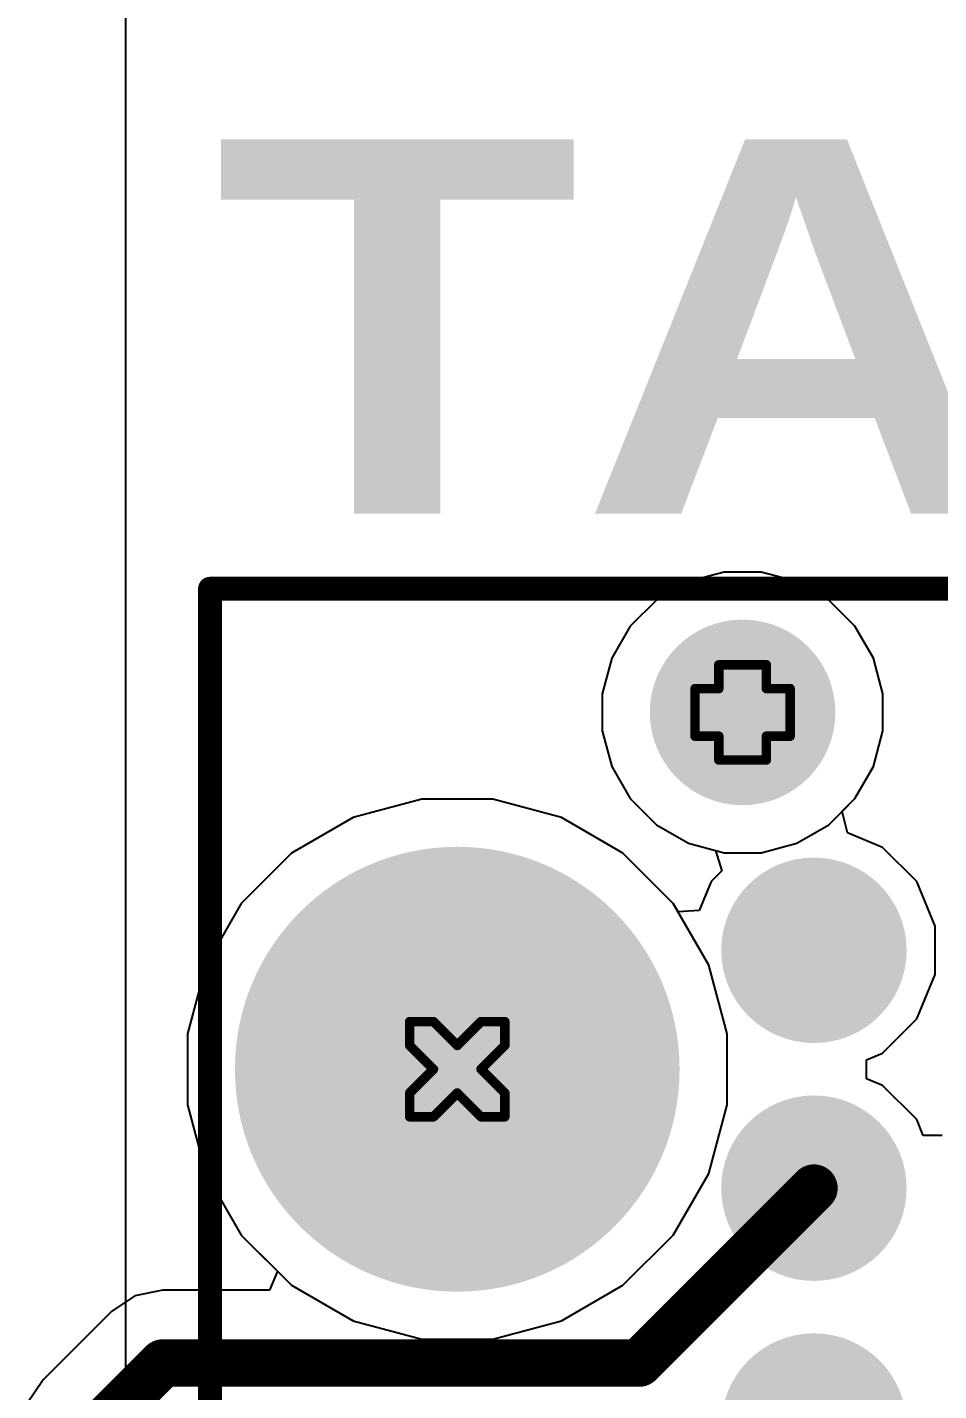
# Model space of a CAD drawing. Header units: inches. Extents: x -5 to 5328, y -4 to 5281.
# Drawn here: x 8.57 to 13.44, y 56.13 to 63.4 of the extents above; entities that cross this region are included whole.
import ezdxf

# ---------------------------------------------------------------- set-up
doc = ezdxf.new("R2010")
doc.units = ezdxf.units.IN
for name, color, linetype in [('Bottom Layer', 5, 'Continuous'), ('Bottom Solder', 6, 'Continuous'), ('Drill Drawing', 1, 'Continuous'), ('Layer 1', 16, 'Continuous'), ('Layer 2', 76, 'Continuous'), ('Pad Holes', 156, 'Continuous'), ('Top Layer', 1, 'Continuous'), ('Top Overlay', 2, 'Continuous'), ('Top Paste', 8, 'Continuous'), ('Top Solder', 216, 'Continuous')]:
    doc.layers.add(name, color=color, linetype=linetype)
doc.styles.add('Arial Black_Bold', font='', dxfattribs={"height": 0.2})
doc.styles.get('Arial Black_Bold').set_extended_font_data('Arial Black', bold=True)

# ---------------------------------------------------------------- blocks, each defined once
blk = doc.blocks.new('TC2030_IDC__133')
at = {"layer": 'Bottom Solder'}
h = blk.add_hatch(color=6, dxfattribs=at)
edge = h.paths.add_edge_path()
edge.add_arc((-2.54, 2.54), 0.1016, 0, 360)
h = blk.add_hatch(color=6, dxfattribs=at)
edge = h.paths.add_edge_path()
edge.add_arc((0.635, 2.54), 0.1016, 0, 360)
h = blk.add_hatch(color=6, dxfattribs=at)
edge = h.paths.add_edge_path()
edge.add_arc((2.54, 1.016), 0.1016, 0, 360)
h = blk.add_hatch(color=6, dxfattribs=at)
edge = h.paths.add_edge_path()
edge.add_arc((-2.54, 0), 0.1016, 0, 360)
h = blk.add_hatch(color=6, dxfattribs=at)
edge = h.paths.add_edge_path()
edge.add_arc((2.54, -1.016), 0.1016, 0, 360)
h = blk.add_hatch(color=6, dxfattribs=at)
edge = h.paths.add_edge_path()
edge.add_arc((-2.54, -2.54), 0.1016, 0, 360)
h = blk.add_hatch(color=6, dxfattribs=at)
edge = h.paths.add_edge_path()
edge.add_arc((0.635, -2.54), 0.1016, 0, 360)
at = {"layer": 'Pad Holes'}
h = blk.add_hatch(color=7, dxfattribs=at)
edge = h.paths.add_edge_path()
edge.add_arc((-2.54, 2.54), 1.1875, 0, 360)
h = blk.add_hatch(color=7, dxfattribs=at)
edge = h.paths.add_edge_path()
edge.add_arc((0.635, 2.54), 1.1875, 0, 360)
h = blk.add_hatch(color=7, dxfattribs=at)
edge = h.paths.add_edge_path()
edge.add_arc((2.54, 1.016), 0.4955, 0, 360)
h = blk.add_hatch(color=7, dxfattribs=at)
edge = h.paths.add_edge_path()
edge.add_arc((-2.54, 0), 0.4955, 0, 360)
h = blk.add_hatch(color=7, dxfattribs=at)
edge = h.paths.add_edge_path()
edge.add_arc((2.54, -1.016), 0.4955, 0, 360)
h = blk.add_hatch(color=7, dxfattribs=at)
edge = h.paths.add_edge_path()
edge.add_arc((-2.54, -2.54), 1.1875, 0, 360)
h = blk.add_hatch(color=7, dxfattribs=at)
edge = h.paths.add_edge_path()
edge.add_arc((0.635, -2.54), 1.1875, 0, 360)
at = {"layer": 'Top Layer'}
h = blk.add_hatch(color=1, dxfattribs=at)
edge = h.paths.add_edge_path()
edge.add_arc((-1.27, 0.635), 0.3935, 0, 360)
h = blk.add_hatch(color=1, dxfattribs=at)
edge = h.paths.add_edge_path()
edge.add_arc((0, 0.635), 0.3935, 0, 360)
h = blk.add_hatch(color=1, dxfattribs=at)
edge = h.paths.add_edge_path()
edge.add_arc((1.27, 0.635), 0.3935, 0, 360)
h = blk.add_hatch(color=1, dxfattribs=at)
edge = h.paths.add_edge_path()
edge.add_arc((-1.27, -0.635), 0.3935, 0, 360)
h = blk.add_hatch(color=1, dxfattribs=at)
edge = h.paths.add_edge_path()
edge.add_arc((-1.27, -0.635), 0.3935, 0, 360)
h = blk.add_hatch(color=1, dxfattribs=at)
edge = h.paths.add_edge_path()
edge.add_arc((0, -0.635), 0.3935, 0, 360)
h = blk.add_hatch(color=1, dxfattribs=at)
edge = h.paths.add_edge_path()
edge.add_arc((1.27, -0.635), 0.3935, 0, 360)
at = {"layer": 'Top Paste'}
h = blk.add_hatch(color=8, dxfattribs=at)
edge = h.paths.add_edge_path()
edge.add_arc((-1.27, 0.635), 0.3935, 0, 360)
h = blk.add_hatch(color=8, dxfattribs=at)
edge = h.paths.add_edge_path()
edge.add_arc((0, 0.635), 0.3935, 0, 360)
h = blk.add_hatch(color=8, dxfattribs=at)
edge = h.paths.add_edge_path()
edge.add_arc((1.27, 0.635), 0.3935, 0, 360)
h = blk.add_hatch(color=8, dxfattribs=at)
edge = h.paths.add_edge_path()
edge.add_arc((-1.27, -0.635), 0.3935, 0, 360)
h = blk.add_hatch(color=8, dxfattribs=at)
edge = h.paths.add_edge_path()
edge.add_arc((-1.27, -0.635), 0.3935, 0, 360)
h = blk.add_hatch(color=8, dxfattribs=at)
edge = h.paths.add_edge_path()
edge.add_arc((0, -0.635), 0.3935, 0, 360)
h = blk.add_hatch(color=8, dxfattribs=at)
edge = h.paths.add_edge_path()
edge.add_arc((1.27, -0.635), 0.3935, 0, 360)
at = {"layer": 'Top Solder'}
h = blk.add_hatch(color=216, dxfattribs=at)
edge = h.paths.add_edge_path()
edge.add_arc((-2.54, 2.54), 0.1016, 0, 360)
h = blk.add_hatch(color=216, dxfattribs=at)
edge = h.paths.add_edge_path()
edge.add_arc((0.635, 2.54), 0.1016, 0, 360)
h = blk.add_hatch(color=216, dxfattribs=at)
edge = h.paths.add_edge_path()
edge.add_arc((-1.27, 0.635), 0.4951, 0, 360)
h = blk.add_hatch(color=216, dxfattribs=at)
edge = h.paths.add_edge_path()
edge.add_arc((0, 0.635), 0.4951, 0, 360)
h = blk.add_hatch(color=216, dxfattribs=at)
edge = h.paths.add_edge_path()
edge.add_arc((1.27, 0.635), 0.4951, 0, 360)
h = blk.add_hatch(color=216, dxfattribs=at)
edge = h.paths.add_edge_path()
edge.add_arc((2.54, 1.016), 0.1016, 0, 360)
h = blk.add_hatch(color=216, dxfattribs=at)
edge = h.paths.add_edge_path()
edge.add_arc((-2.54, 0), 0.1016, 0, 360)
h = blk.add_hatch(color=216, dxfattribs=at)
edge = h.paths.add_edge_path()
edge.add_arc((-1.27, -0.635), 0.4951, 0, 360)
h = blk.add_hatch(color=216, dxfattribs=at)
edge = h.paths.add_edge_path()
edge.add_arc((-1.27, -0.635), 0.4951, 0, 360)
h = blk.add_hatch(color=216, dxfattribs=at)
edge = h.paths.add_edge_path()
edge.add_arc((0, -0.635), 0.4951, 0, 360)
h = blk.add_hatch(color=216, dxfattribs=at)
edge = h.paths.add_edge_path()
edge.add_arc((1.27, -0.635), 0.4951, 0, 360)
h = blk.add_hatch(color=216, dxfattribs=at)
edge = h.paths.add_edge_path()
edge.add_arc((2.54, -1.016), 0.1016, 0, 360)
h = blk.add_hatch(color=216, dxfattribs=at)
edge = h.paths.add_edge_path()
edge.add_arc((-2.54, -2.54), 0.1016, 0, 360)
h = blk.add_hatch(color=216, dxfattribs=at)
edge = h.paths.add_edge_path()
edge.add_arc((0.635, -2.54), 0.1016, 0, 360)
at = {"layer": 'Top Overlay'}
for points in [[(-3.8608, 3.8608, 0.127, 0.127, 0), (-3.8608, -3.8608, 0.127, 0.127, 0)], [(-3.8608, 3.8608, 0.127, 0.127, 0), (3.2004, 3.8608, 0.127, 0.127, 0)], [(3.2004, 3.8608, 0.127, 0.127, 0), (3.2004, -3.8608, 0.127, 0.127, 0)], [(-1.27, -1.1684, 0.127, 0.127, 0), (-1.397, -1.2954, 0.127, 0.127, 0)], [(-1.27, -1.1684, 0.127, 0.127, 0), (-1.143, -1.2954, 0.127, 0.127, 0)], [(-1.397, -1.2954, 0.127, 0.127, 0), (-1.143, -1.2954, 0.127, 0.127, 0)], [(-3.8608, -3.8608, 0.127, 0.127, 0), (3.2004, -3.8608, 0.127, 0.127, 0)]]:
    blk.add_lwpolyline(points, format="xyseb", dxfattribs=at)
for points in [[(-3.8925, 3.8608, 0.0635, 0.0635, 1), (-3.8291, 3.8608, 0.0635, 0.0635, 1)], [(-3.8925, 3.8608, 0.0635, 0.0635, 1), (-3.8291, 3.8608, 0.0635, 0.0635, 1)], [(3.1686, 3.8608, 0.0635, 0.0635, 1), (3.2321, 3.8608, 0.0635, 0.0635, 1)], [(3.1686, 3.8608, 0.0635, 0.0635, 1), (3.2321, 3.8608, 0.0635, 0.0635, 1)], [(-1.3017, -1.1684, 0.0635, 0.0635, 1), (-1.2383, -1.1684, 0.0635, 0.0635, 1)], [(-1.3017, -1.1684, 0.0635, 0.0635, 1), (-1.2383, -1.1684, 0.0635, 0.0635, 1)], [(-1.4287, -1.2954, 0.0635, 0.0635, 1), (-1.3653, -1.2954, 0.0635, 0.0635, 1)], [(-1.4287, -1.2954, 0.0635, 0.0635, 1), (-1.3653, -1.2954, 0.0635, 0.0635, 1)], [(-1.1748, -1.2954, 0.0635, 0.0635, 1), (-1.1113, -1.2954, 0.0635, 0.0635, 1)], [(-1.1748, -1.2954, 0.0635, 0.0635, 1), (-1.1113, -1.2954, 0.0635, 0.0635, 1)], [(-3.8925, -3.8608, 0.0635, 0.0635, 1), (-3.8291, -3.8608, 0.0635, 0.0635, 1)], [(-3.8925, -3.8608, 0.0635, 0.0635, 1), (-3.8291, -3.8608, 0.0635, 0.0635, 1)], [(3.1686, -3.8608, 0.0635, 0.0635, 1), (3.2321, -3.8608, 0.0635, 0.0635, 1)], [(3.1686, -3.8608, 0.0635, 0.0635, 1), (3.2321, -3.8608, 0.0635, 0.0635, 1)]]:
    blk.add_lwpolyline(points, format="xyseb", close=True, dxfattribs=at)

msp = doc.modelspace()

# ---------------------------------------------------------------- linework, layer by layer
at = {"layer": 'Bottom Layer'}
for p, q in [((12.297, 60.496), (12.1063, 60.4449)), ((12.4943, 60.496), (12.297, 60.496)), ((12.6849, 60.4449), (12.4943, 60.496)), ((12.1063, 60.4449), (11.9354, 60.3463)), ((12.8558, 60.3463), (12.6849, 60.4449)), ((11.9354, 60.3463), (11.7959, 60.2067)), ((12.9954, 60.2067), (12.8558, 60.3463)), ((11.7959, 60.2067), (11.6972, 60.0358)), ((13.0941, 60.0358), (12.9954, 60.2067)), ((11.6972, 60.0358), (11.6461, 59.8452)), ((13.1451, 59.8452), (13.0941, 60.0358)), ((11.6461, 59.8452), (11.6461, 59.6478)), ((13.1451, 59.6478), (13.1451, 59.8452)), ((11.6461, 59.6478), (11.6972, 59.4572)), ((13.0941, 59.4572), (13.1451, 59.6478)), ((11.6972, 59.4572), (11.7959, 59.2863)), ((12.9954, 59.2863), (13.0941, 59.4572)), ((10.6819, 59.283), (10.3152, 59.1848)), ((11.0614, 59.283), (10.6819, 59.283)), ((11.428, 59.1848), (11.0614, 59.283)), ((11.7959, 59.2863), (11.9354, 59.1468)), ((12.8558, 59.1468), (12.9954, 59.2863)), ((10.3152, 59.1848), (9.9865, 58.995)), ((11.7567, 58.995), (11.428, 59.1848)), ((11.9354, 59.1468), (12.1063, 59.0481)), ((12.6849, 59.0481), (12.8558, 59.1468)), ((12.1063, 59.0481), (12.297, 58.997)), ((12.4943, 58.997), (12.6849, 59.0481)), ((9.9865, 58.995), (9.7182, 58.7266)), ((12.0251, 58.7266), (11.7567, 58.995)), ((12.297, 58.997), (12.4943, 58.997)), ((9.7182, 58.7266), (9.5284, 58.3979)), ((12.2149, 58.3979), (12.0251, 58.7266)), ((9.5284, 58.3979), (9.4301, 58.0313)), ((12.3131, 58.0313), (12.2149, 58.3979)), ((9.4301, 58.0313), (9.4301, 57.6517)), ((12.3131, 57.6517), (12.3131, 58.0313)), ((9.4301, 57.6517), (9.5284, 57.2851)), ((12.2149, 57.2851), (12.3131, 57.6517)), ((9.5284, 57.2851), (9.7182, 56.9564)), ((12.0251, 56.9564), (12.2149, 57.2851)), ((9.7182, 56.9564), (9.9865, 56.688)), ((11.7567, 56.688), (12.0251, 56.9564)), ((9.9865, 56.688), (10.3152, 56.4983)), ((11.428, 56.4983), (11.7567, 56.688)), ((10.3152, 56.4983), (10.6819, 56.4)), ((11.0614, 56.4), (11.428, 56.4983)), ((10.6819, 56.4), (11.0614, 56.4))]:
    msp.add_line(p, q, dxfattribs=at)
at = {"layer": 'Drill Drawing'}
for points in [[(12.2686, 59.8735, 0.0508, 0.0508, 0), (12.2686, 60.0005, 0.0508, 0.0508, 0)], [(12.2686, 60.0005, 0.0508, 0.0508, 0), (12.5226, 60.0005, 0.0508, 0.0508, 0)], [(12.5226, 59.8735, 0.0508, 0.0508, 0), (12.5226, 60.0005, 0.0508, 0.0508, 0)], [(12.1416, 59.6195, 0.0508, 0.0508, 0), (12.1416, 59.8735, 0.0508, 0.0508, 0)], [(12.1416, 59.8735, 0.0508, 0.0508, 0), (12.2686, 59.8735, 0.0508, 0.0508, 0)], [(12.5226, 59.8735, 0.0508, 0.0508, 0), (12.6496, 59.8735, 0.0508, 0.0508, 0)], [(12.6496, 59.6195, 0.0508, 0.0508, 0), (12.6496, 59.8735, 0.0508, 0.0508, 0)], [(12.1416, 59.6195, 0.0508, 0.0508, 0), (12.2686, 59.6195, 0.0508, 0.0508, 0)], [(12.2686, 59.4925, 0.0508, 0.0508, 0), (12.2686, 59.6195, 0.0508, 0.0508, 0)], [(12.5226, 59.6195, 0.0508, 0.0508, 0), (12.6496, 59.6195, 0.0508, 0.0508, 0)], [(12.5226, 59.4925, 0.0508, 0.0508, 0), (12.5226, 59.6195, 0.0508, 0.0508, 0)], [(12.2686, 59.4925, 0.0508, 0.0508, 0), (12.5226, 59.4925, 0.0508, 0.0508, 0)], [(10.6176, 57.9685, 0.0508, 0.0508, 0), (10.6176, 58.0955, 0.0508, 0.0508, 0)], [(10.6176, 58.0955, 0.0508, 0.0508, 0), (10.7446, 58.0955, 0.0508, 0.0508, 0)], [(10.7446, 58.0955, 0.0508, 0.0508, 0), (10.8716, 57.9685, 0.0508, 0.0508, 0)], [(10.8716, 57.9685, 0.0508, 0.0508, 0), (10.9986, 58.0955, 0.0508, 0.0508, 0)], [(10.9986, 58.0955, 0.0508, 0.0508, 0), (11.1256, 58.0955, 0.0508, 0.0508, 0)], [(11.1256, 57.9685, 0.0508, 0.0508, 0), (11.1256, 58.0955, 0.0508, 0.0508, 0)], [(10.6176, 57.9685, 0.0508, 0.0508, 0), (10.7446, 57.8415, 0.0508, 0.0508, 0)], [(10.9986, 57.8415, 0.0508, 0.0508, 0), (11.1256, 57.9685, 0.0508, 0.0508, 0)], [(10.6176, 57.7145, 0.0508, 0.0508, 0), (10.7446, 57.8415, 0.0508, 0.0508, 0)], [(10.9986, 57.8415, 0.0508, 0.0508, 0), (11.1256, 57.7145, 0.0508, 0.0508, 0)], [(10.6176, 57.5875, 0.0508, 0.0508, 0), (10.6176, 57.7145, 0.0508, 0.0508, 0)], [(10.7446, 57.5875, 0.0508, 0.0508, 0), (10.8716, 57.7145, 0.0508, 0.0508, 0)], [(10.8716, 57.7145, 0.0508, 0.0508, 0), (10.9986, 57.5875, 0.0508, 0.0508, 0)], [(11.1256, 57.5875, 0.0508, 0.0508, 0), (11.1256, 57.7145, 0.0508, 0.0508, 0)], [(10.6176, 57.5875, 0.0508, 0.0508, 0), (10.7446, 57.5875, 0.0508, 0.0508, 0)], [(10.9986, 57.5875, 0.0508, 0.0508, 0), (11.1256, 57.5875, 0.0508, 0.0508, 0)]]:
    msp.add_lwpolyline(points, format="xyseb", dxfattribs=at)
for points in [[(12.2559, 60.0005, 0.0254, 0.0254, 1), (12.2813, 60.0005, 0.0254, 0.0254, 1)], [(12.2559, 60.0005, 0.0254, 0.0254, 1), (12.2813, 60.0005, 0.0254, 0.0254, 1)], [(12.5099, 60.0005, 0.0254, 0.0254, 1), (12.5353, 60.0005, 0.0254, 0.0254, 1)], [(12.5099, 60.0005, 0.0254, 0.0254, 1), (12.5353, 60.0005, 0.0254, 0.0254, 1)], [(12.1289, 59.8735, 0.0254, 0.0254, 1), (12.1543, 59.8735, 0.0254, 0.0254, 1)], [(12.1289, 59.8735, 0.0254, 0.0254, 1), (12.1543, 59.8735, 0.0254, 0.0254, 1)], [(12.2559, 59.8735, 0.0254, 0.0254, 1), (12.2813, 59.8735, 0.0254, 0.0254, 1)], [(12.2559, 59.8735, 0.0254, 0.0254, 1), (12.2813, 59.8735, 0.0254, 0.0254, 1)], [(12.5099, 59.8735, 0.0254, 0.0254, 1), (12.5353, 59.8735, 0.0254, 0.0254, 1)], [(12.5099, 59.8735, 0.0254, 0.0254, 1), (12.5353, 59.8735, 0.0254, 0.0254, 1)], [(12.6369, 59.8735, 0.0254, 0.0254, 1), (12.6623, 59.8735, 0.0254, 0.0254, 1)], [(12.6369, 59.8735, 0.0254, 0.0254, 1), (12.6623, 59.8735, 0.0254, 0.0254, 1)], [(12.1289, 59.6195, 0.0254, 0.0254, 1), (12.1543, 59.6195, 0.0254, 0.0254, 1)], [(12.1289, 59.6195, 0.0254, 0.0254, 1), (12.1543, 59.6195, 0.0254, 0.0254, 1)], [(12.2559, 59.6195, 0.0254, 0.0254, 1), (12.2813, 59.6195, 0.0254, 0.0254, 1)], [(12.2559, 59.6195, 0.0254, 0.0254, 1), (12.2813, 59.6195, 0.0254, 0.0254, 1)], [(12.5099, 59.6195, 0.0254, 0.0254, 1), (12.5353, 59.6195, 0.0254, 0.0254, 1)], [(12.5099, 59.6195, 0.0254, 0.0254, 1), (12.5353, 59.6195, 0.0254, 0.0254, 1)], [(12.6369, 59.6195, 0.0254, 0.0254, 1), (12.6623, 59.6195, 0.0254, 0.0254, 1)], [(12.6369, 59.6195, 0.0254, 0.0254, 1), (12.6623, 59.6195, 0.0254, 0.0254, 1)], [(12.2559, 59.4925, 0.0254, 0.0254, 1), (12.2813, 59.4925, 0.0254, 0.0254, 1)], [(12.2559, 59.4925, 0.0254, 0.0254, 1), (12.2813, 59.4925, 0.0254, 0.0254, 1)], [(12.5099, 59.4925, 0.0254, 0.0254, 1), (12.5353, 59.4925, 0.0254, 0.0254, 1)], [(12.5099, 59.4925, 0.0254, 0.0254, 1), (12.5353, 59.4925, 0.0254, 0.0254, 1)], [(10.6049, 58.0955, 0.0254, 0.0254, 1), (10.6303, 58.0955, 0.0254, 0.0254, 1)], [(10.6049, 58.0955, 0.0254, 0.0254, 1), (10.6303, 58.0955, 0.0254, 0.0254, 1)], [(10.7319, 58.0955, 0.0254, 0.0254, 1), (10.7573, 58.0955, 0.0254, 0.0254, 1)], [(10.7319, 58.0955, 0.0254, 0.0254, 1), (10.7573, 58.0955, 0.0254, 0.0254, 1)], [(10.9859, 58.0955, 0.0254, 0.0254, 1), (11.0113, 58.0955, 0.0254, 0.0254, 1)], [(10.9859, 58.0955, 0.0254, 0.0254, 1), (11.0113, 58.0955, 0.0254, 0.0254, 1)], [(11.1129, 58.0955, 0.0254, 0.0254, 1), (11.1383, 58.0955, 0.0254, 0.0254, 1)], [(11.1129, 58.0955, 0.0254, 0.0254, 1), (11.1383, 58.0955, 0.0254, 0.0254, 1)], [(10.6049, 57.9685, 0.0254, 0.0254, 1), (10.6303, 57.9685, 0.0254, 0.0254, 1)], [(10.6049, 57.9685, 0.0254, 0.0254, 1), (10.6303, 57.9685, 0.0254, 0.0254, 1)], [(10.8589, 57.9685, 0.0254, 0.0254, 1), (10.8843, 57.9685, 0.0254, 0.0254, 1)], [(10.8589, 57.9685, 0.0254, 0.0254, 1), (10.8843, 57.9685, 0.0254, 0.0254, 1)], [(11.1129, 57.9685, 0.0254, 0.0254, 1), (11.1383, 57.9685, 0.0254, 0.0254, 1)], [(11.1129, 57.9685, 0.0254, 0.0254, 1), (11.1383, 57.9685, 0.0254, 0.0254, 1)], [(10.7319, 57.8415, 0.0254, 0.0254, 1), (10.7573, 57.8415, 0.0254, 0.0254, 1)], [(10.7319, 57.8415, 0.0254, 0.0254, 1), (10.7573, 57.8415, 0.0254, 0.0254, 1)], [(10.9859, 57.8415, 0.0254, 0.0254, 1), (11.0113, 57.8415, 0.0254, 0.0254, 1)], [(10.9859, 57.8415, 0.0254, 0.0254, 1), (11.0113, 57.8415, 0.0254, 0.0254, 1)], [(10.6049, 57.7145, 0.0254, 0.0254, 1), (10.6303, 57.7145, 0.0254, 0.0254, 1)], [(10.6049, 57.7145, 0.0254, 0.0254, 1), (10.6303, 57.7145, 0.0254, 0.0254, 1)], [(10.8589, 57.7145, 0.0254, 0.0254, 1), (10.8843, 57.7145, 0.0254, 0.0254, 1)], [(10.8589, 57.7145, 0.0254, 0.0254, 1), (10.8843, 57.7145, 0.0254, 0.0254, 1)], [(11.1129, 57.7145, 0.0254, 0.0254, 1), (11.1383, 57.7145, 0.0254, 0.0254, 1)], [(11.1129, 57.7145, 0.0254, 0.0254, 1), (11.1383, 57.7145, 0.0254, 0.0254, 1)], [(10.6049, 57.5875, 0.0254, 0.0254, 1), (10.6303, 57.5875, 0.0254, 0.0254, 1)], [(10.6049, 57.5875, 0.0254, 0.0254, 1), (10.6303, 57.5875, 0.0254, 0.0254, 1)], [(10.7319, 57.5875, 0.0254, 0.0254, 1), (10.7573, 57.5875, 0.0254, 0.0254, 1)], [(10.7319, 57.5875, 0.0254, 0.0254, 1), (10.7573, 57.5875, 0.0254, 0.0254, 1)], [(10.9859, 57.5875, 0.0254, 0.0254, 1), (11.0113, 57.5875, 0.0254, 0.0254, 1)], [(10.9859, 57.5875, 0.0254, 0.0254, 1), (11.0113, 57.5875, 0.0254, 0.0254, 1)], [(11.1129, 57.5875, 0.0254, 0.0254, 1), (11.1383, 57.5875, 0.0254, 0.0254, 1)], [(11.1129, 57.5875, 0.0254, 0.0254, 1), (11.1383, 57.5875, 0.0254, 0.0254, 1)]]:
    msp.add_lwpolyline(points, format="xyseb", close=True, dxfattribs=at)
at = {"layer": 'Layer 1'}
for p, q in [((12.297, 60.496), (12.1063, 60.4449)), ((12.4943, 60.496), (12.297, 60.496)), ((12.6849, 60.4449), (12.4943, 60.496)), ((12.1063, 60.4449), (11.9354, 60.3463)), ((12.8558, 60.3463), (12.6849, 60.4449)), ((11.9354, 60.3463), (11.7959, 60.2067)), ((12.9954, 60.2067), (12.8558, 60.3463)), ((11.7959, 60.2067), (11.6972, 60.0358)), ((13.0941, 60.0358), (12.9954, 60.2067)), ((11.6972, 60.0358), (11.6461, 59.8452)), ((13.1451, 59.8452), (13.0941, 60.0358)), ((11.6461, 59.8452), (11.6461, 59.6478)), ((13.1451, 59.6478), (13.1451, 59.8452)), ((11.6461, 59.6478), (11.6972, 59.4572)), ((13.0941, 59.4572), (13.1451, 59.6478)), ((11.6972, 59.4572), (11.7959, 59.2863)), ((12.9954, 59.2863), (13.0941, 59.4572)), ((10.6819, 59.283), (10.3152, 59.1848)), ((11.0614, 59.283), (10.6819, 59.283)), ((11.428, 59.1848), (11.0614, 59.283)), ((11.7959, 59.2863), (11.9354, 59.1468)), ((12.8558, 59.1468), (12.9954, 59.2863)), ((10.3152, 59.1848), (9.9865, 58.995)), ((11.7567, 58.995), (11.428, 59.1848)), ((11.9354, 59.1468), (12.1063, 59.0481)), ((12.6849, 59.0481), (12.8558, 59.1468)), ((12.1063, 59.0481), (12.297, 58.997)), ((12.4943, 58.997), (12.6849, 59.0481)), ((9.9865, 58.995), (9.7182, 58.7266)), ((12.0251, 58.7266), (11.7567, 58.995)), ((12.297, 58.997), (12.4943, 58.997)), ((9.7182, 58.7266), (9.5284, 58.3979)), ((12.2149, 58.3979), (12.0251, 58.7266)), ((9.5284, 58.3979), (9.4301, 58.0313)), ((12.3131, 58.0313), (12.2149, 58.3979)), ((9.4301, 58.0313), (9.4301, 57.6517)), ((12.3131, 57.6517), (12.3131, 58.0313)), ((9.4301, 57.6517), (9.5284, 57.2851)), ((12.2149, 57.2851), (12.3131, 57.6517)), ((9.5284, 57.2851), (9.7182, 56.9564)), ((12.0251, 56.9564), (12.2149, 57.2851)), ((9.7182, 56.9564), (9.9865, 56.688)), ((11.7567, 56.688), (12.0251, 56.9564)), ((9.9865, 56.688), (10.3152, 56.4983)), ((11.428, 56.4983), (11.7567, 56.688)), ((10.3152, 56.4983), (10.6819, 56.4)), ((11.0614, 56.4), (11.428, 56.4983)), ((10.6819, 56.4), (11.0614, 56.4))]:
    msp.add_line(p, q, dxfattribs=at)
at = {"layer": 'Layer 2'}
for p, q in [((9.1007, 4.5264), (9.1007, 71.7837)), ((12.297, 60.496), (12.1063, 60.4449)), ((12.4943, 60.496), (12.297, 60.496)), ((12.6849, 60.4449), (12.4943, 60.496)), ((12.1063, 60.4449), (11.9354, 60.3463)), ((12.8558, 60.3463), (12.6849, 60.4449)), ((11.9354, 60.3463), (11.7959, 60.2067)), ((12.9954, 60.2067), (12.8558, 60.3463)), ((11.7959, 60.2067), (11.6972, 60.0358)), ((13.0941, 60.0358), (12.9954, 60.2067)), ((11.6972, 60.0358), (11.6461, 59.8452)), ((13.1451, 59.8452), (13.0941, 60.0358)), ((11.6461, 59.8452), (11.6461, 59.6478)), ((13.1451, 59.6478), (13.1451, 59.8452)), ((11.6461, 59.6478), (11.6972, 59.4572)), ((13.0941, 59.4572), (13.1451, 59.6478)), ((11.6972, 59.4572), (11.7959, 59.2863)), ((12.9954, 59.2863), (13.0941, 59.4572)), ((10.6819, 59.283), (10.3152, 59.1848)), ((11.0614, 59.283), (10.6819, 59.283)), ((11.428, 59.1848), (11.0614, 59.283)), ((11.7959, 59.2863), (11.9354, 59.1468)), ((12.8558, 59.1468), (12.9954, 59.2863)), ((10.3152, 59.1848), (9.9865, 58.995)), ((11.7567, 58.995), (11.428, 59.1848)), ((11.9354, 59.1468), (12.1063, 59.0481)), ((12.6849, 59.0481), (12.8558, 59.1468)), ((12.1063, 59.0481), (12.297, 58.997)), ((12.4943, 58.997), (12.6849, 59.0481)), ((9.9865, 58.995), (9.7182, 58.7266)), ((12.0251, 58.7266), (11.7567, 58.995)), ((12.297, 58.997), (12.4943, 58.997)), ((9.7182, 58.7266), (9.5284, 58.3979)), ((12.2149, 58.3979), (12.0251, 58.7266)), ((9.5284, 58.3979), (9.4301, 58.0313)), ((12.3131, 58.0313), (12.2149, 58.3979)), ((9.4301, 58.0313), (9.4301, 57.6517)), ((12.3131, 57.6517), (12.3131, 58.0313)), ((9.4301, 57.6517), (9.5284, 57.2851)), ((12.2149, 57.2851), (12.3131, 57.6517)), ((9.5284, 57.2851), (9.7182, 56.9564)), ((12.0251, 56.9564), (12.2149, 57.2851)), ((9.7182, 56.9564), (9.9865, 56.688)), ((11.7567, 56.688), (12.0251, 56.9564)), ((9.9865, 56.688), (10.3152, 56.4983)), ((11.428, 56.4983), (11.7567, 56.688)), ((10.3152, 56.4983), (10.6819, 56.4)), ((11.0614, 56.4), (11.428, 56.4983)), ((10.6819, 56.4), (11.0614, 56.4))]:
    msp.add_line(p, q, dxfattribs=at)
at = {"layer": 'Top Layer'}
for p, q in [((12.297, 60.496), (12.1063, 60.4449)), ((12.4943, 60.496), (12.297, 60.496)), ((12.6849, 60.4449), (12.4943, 60.496)), ((12.1063, 60.4449), (11.9354, 60.3463)), ((12.8558, 60.3463), (12.6849, 60.4449)), ((11.9354, 60.3463), (11.7959, 60.2067)), ((12.9954, 60.2067), (12.8558, 60.3463)), ((11.7959, 60.2067), (11.6972, 60.0358)), ((13.0941, 60.0358), (12.9954, 60.2067)), ((11.6972, 60.0358), (11.6461, 59.8452)), ((13.1451, 59.8452), (13.0941, 60.0358)), ((11.6461, 59.8452), (11.6461, 59.6478)), ((13.1451, 59.6478), (13.1451, 59.8452)), ((11.6461, 59.6478), (11.6972, 59.4572)), ((13.0941, 59.4572), (13.1451, 59.6478)), ((11.6972, 59.4572), (11.7959, 59.2863)), ((12.9954, 59.2863), (13.0941, 59.4572)), ((10.6819, 59.283), (10.3152, 59.1848)), ((11.0614, 59.283), (10.6819, 59.283)), ((11.428, 59.1848), (11.0614, 59.283)), ((11.7959, 59.2863), (11.9354, 59.1468)), ((12.927, 59.2179), (12.9954, 59.2863)), ((10.3152, 59.1848), (9.9865, 58.995)), ((11.7567, 58.995), (11.428, 59.1848)), ((12.9559, 59.1031), (12.927, 59.2179)), ((11.9354, 59.1468), (12.1063, 59.0481)), ((12.1063, 59.0481), (12.2503, 59.0095)), ((13.1434, 59.0254), (12.9559, 59.1031)), ((9.9865, 58.995), (9.7182, 58.7266)), ((12.0251, 58.7266), (11.7567, 58.995)), ((12.2503, 59.0095), (12.2852, 58.9008)), ((13.3256, 58.8433), (13.1434, 59.0254)), ((12.2852, 58.9008), (12.2277, 58.8433)), ((12.2277, 58.8433), (12.164, 58.6894)), ((13.4241, 58.6053), (13.3256, 58.8433)), ((9.7182, 58.7266), (9.5284, 58.3979)), ((12.0509, 58.682), (12.0251, 58.7266)), ((12.164, 58.6894), (12.0509, 58.682)), ((13.4241, 58.3477), (13.4241, 58.6053)), ((9.5284, 58.3979), (9.4301, 58.0313)), ((13.3256, 58.1097), (13.4241, 58.3477)), ((13.1434, 57.9276), (13.3256, 58.1097)), ((9.4301, 58.0313), (9.4301, 57.6517)), ((13.0582, 57.8923), (13.1434, 57.9276)), ((13.0582, 57.7907), (13.0582, 57.8923)), ((13.1434, 57.7554), (13.0582, 57.7907)), ((13.3256, 57.5733), (13.1434, 57.7554)), ((9.4301, 57.6517), (9.5284, 57.2851)), ((13.3608, 57.4881), (13.3256, 57.5733)), ((13.4624, 57.4881), (13.3608, 57.4881)), ((9.5284, 57.2851), (9.7182, 56.9564)), ((9.7182, 56.9564), (9.9115, 56.7631)), ((9.9115, 56.7631), (9.8694, 56.6615)), ((9.1502, 56.6319), (9.0242, 56.5477)), ((9.2989, 56.6615), (9.1502, 56.6319)), ((9.8694, 56.6615), (9.2989, 56.6615)), ((9.0242, 56.5477), (8.6591, 56.1827)), ((8.6591, 56.1827), (8.5749, 56.0566))]:
    msp.add_line(p, q, dxfattribs=at)
for points in [[(11.8431, 56.273, 0.254, 0.254, 0), (12.7766, 57.2065, 0.254, 0.254, 0)], [(8.9338, 55.908, 0.254, 0.254, 0), (9.2989, 56.273, 0.254, 0.254, 0)], [(9.2989, 56.273, 0.254, 0.254, 0), (11.8431, 56.273, 0.254, 0.254, 0)]]:
    msp.add_lwpolyline(points, format="xyseb", dxfattribs=at)
for points in [[(12.7131, 57.2065, 0.127, 0.127, 1), (12.8401, 57.2065, 0.127, 0.127, 1)], [(9.2354, 56.273, 0.127, 0.127, 1), (9.3624, 56.273, 0.127, 0.127, 1)], [(9.2354, 56.273, 0.127, 0.127, 1), (9.3624, 56.273, 0.127, 0.127, 1)], [(11.7796, 56.273, 0.127, 0.127, 1), (11.9066, 56.273, 0.127, 0.127, 1)], [(11.7796, 56.273, 0.127, 0.127, 1), (11.9066, 56.273, 0.127, 0.127, 1)]]:
    msp.add_lwpolyline(points, format="xyseb", close=True, dxfattribs=at)

# ---------------------------------------------------------------- block references
at = {"rotation": 90}
msp.add_blockref('TC2030_IDC__133', (13.4116, 57.2065), dxfattribs=at)

# ---------------------------------------------------------------- texts
at = {"layer": 'Top Overlay', "style": 'Arial Black_Bold'}
msp.add_text('TAG', height=2, rotation=360, dxfattribs=at).set_placement((9.574, 60.8067))

doc.saveas('drawing.dxf')
